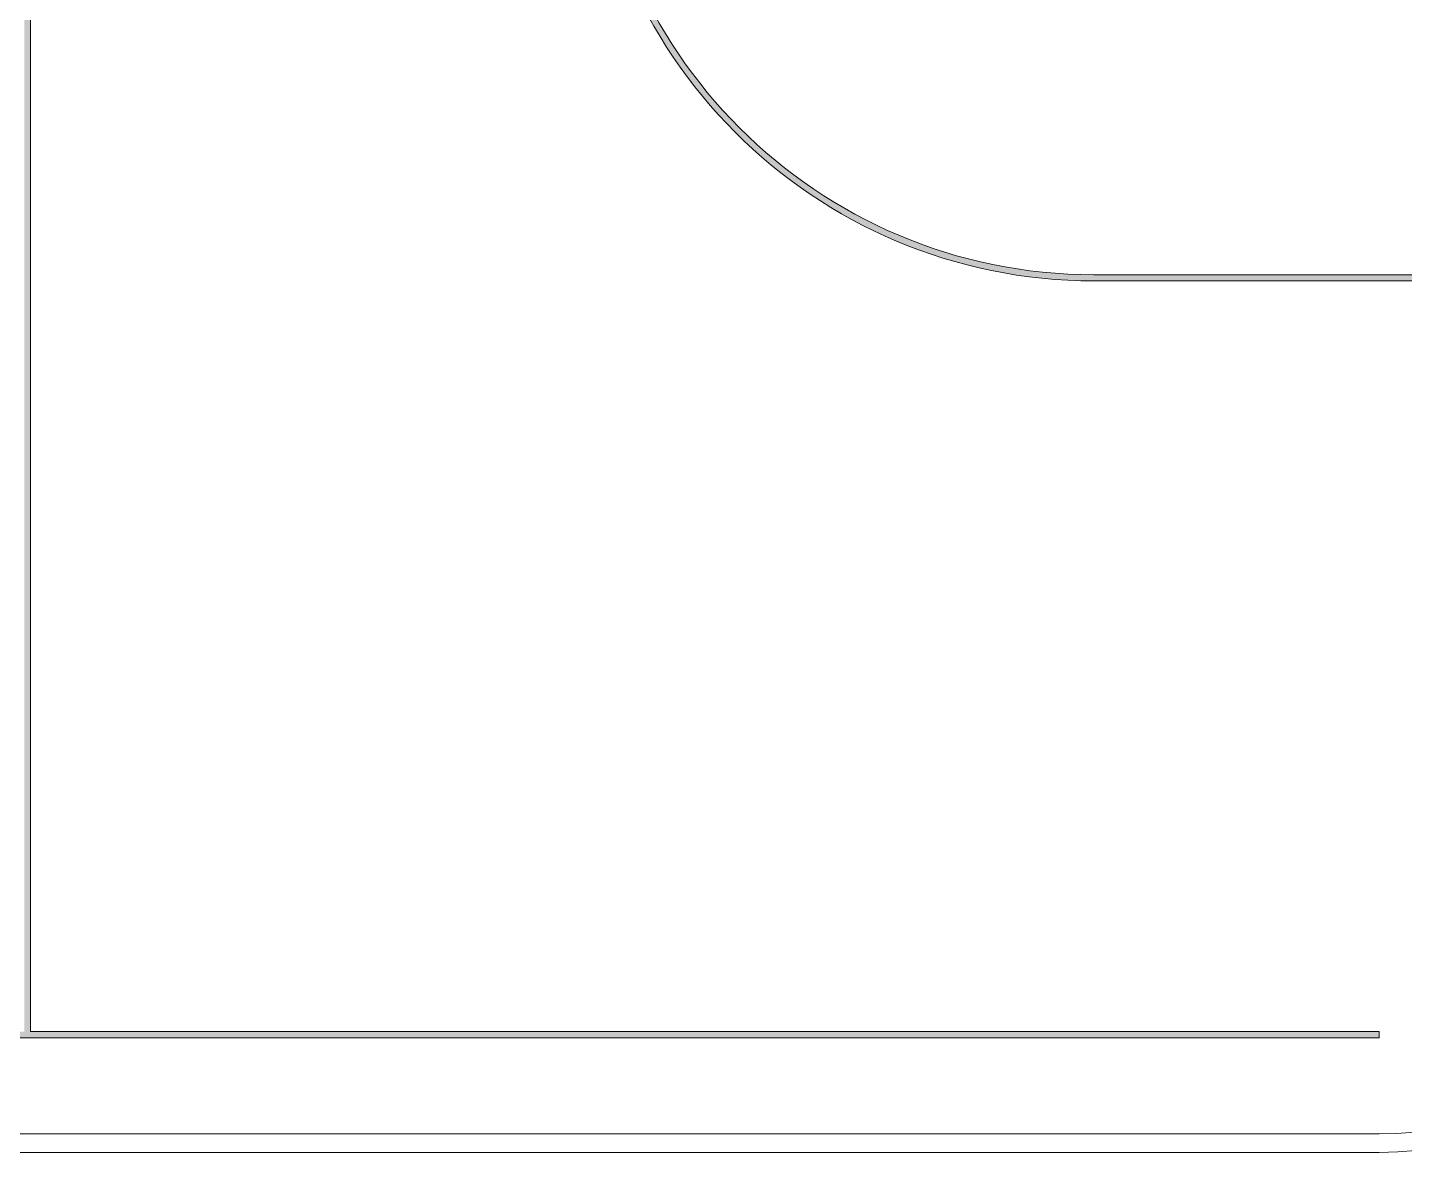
# Model space of a CAD drawing. Header units: metres. Extents: x 599 to 707, y 227 to 318.
# Drawn here: x 636.74 to 647.86, y 292.37 to 301.45 of the extents above; entities that cross this region are included whole.
import ezdxf

# ---------------------------------------------------------------- set-up
doc = ezdxf.new("R2010")
doc.units = ezdxf.units.M
doc.layers.get('0').update_dxf_attribs({"lineweight": 0})
doc.layers.add('muretes', color=2, linetype='Continuous', lineweight=20)

msp = doc.modelspace()

# ---------------------------------------------------------------- hatches: boundary and pattern name
h = msp.add_hatch(color=256)
h.paths.add_polyline_path([(619.799, 303.349), (619.799, 293.342), (608.909, 293.342), (608.909, 293.292), (647.659, 293.292), (647.659, 293.342), (636.769, 293.342), (636.769, 303.349, 0.845154), (636.769, 303.645), (636.769, 313.652), (647.659, 313.652), (647.659, 313.702), (608.909, 313.702), (608.909, 313.652), (619.799, 313.652), (619.799, 303.645, 0.845154)])
h.paths.add_polyline_path([(628.259, 303.349), (628.259, 300.322, -0.992157), (628.259, 306.672), (628.259, 303.645, 0.845154)], flags=16)
h.paths.add_polyline_path([(628.309, 303.349, 0.845154), (628.309, 303.645), (628.309, 306.672, -0.992157), (628.309, 300.322)], flags=16)
h.paths.add_polyline_path([(628.259, 300.272), (628.259, 293.342), (619.849, 293.342), (619.849, 303.349, 0.845154), (619.849, 303.645), (619.849, 313.652), (628.259, 313.652), (628.259, 306.722, 0.992278)], flags=16)
h.paths.add_polyline_path([(628.309, 300.272, 0.992278), (628.309, 306.722), (628.309, 313.652), (636.719, 313.652), (636.719, 303.645, 0.845154), (636.719, 303.349), (636.719, 293.342), (628.309, 293.342)], flags=16)
msp.add_hatch(color=256).paths.add_polyline_path([(645.354, 307.542), (650.434, 307.542), (650.434, 307.592), (645.354, 307.592, 1), (645.354, 299.402), (650.434, 299.402), (650.434, 299.452), (645.354, 299.452, -1)])

# ---------------------------------------------------------------- linework, layer by layer
for p, q in [((636.769, 303.349), (636.769, 293.342)), ((645.354, 299.452), (650.434, 299.452)), ((645.354, 299.402), (650.434, 299.402)), ((636.769, 293.342), (647.659, 293.342)), ((647.659, 293.292), (647.659, 293.342)), ((608.909, 293.292), (647.659, 293.292))]:
    msp.add_line(p, q)
for radius in [4.095, 4.045]:
    msp.add_arc((645.354, 303.497), radius, 90, 270)
at = {"layer": 'muretes'}
for p, q in [((608.909, 292.517), (647.659, 292.517)), ((608.909, 292.367), (647.659, 292.367))]:
    msp.add_line(p, q, dxfattribs=at)
for radius in [2.775, 2.925]:
    msp.add_arc((647.659, 295.292), radius, 270, 0, dxfattribs=at)

doc.saveas('drawing.dxf')
